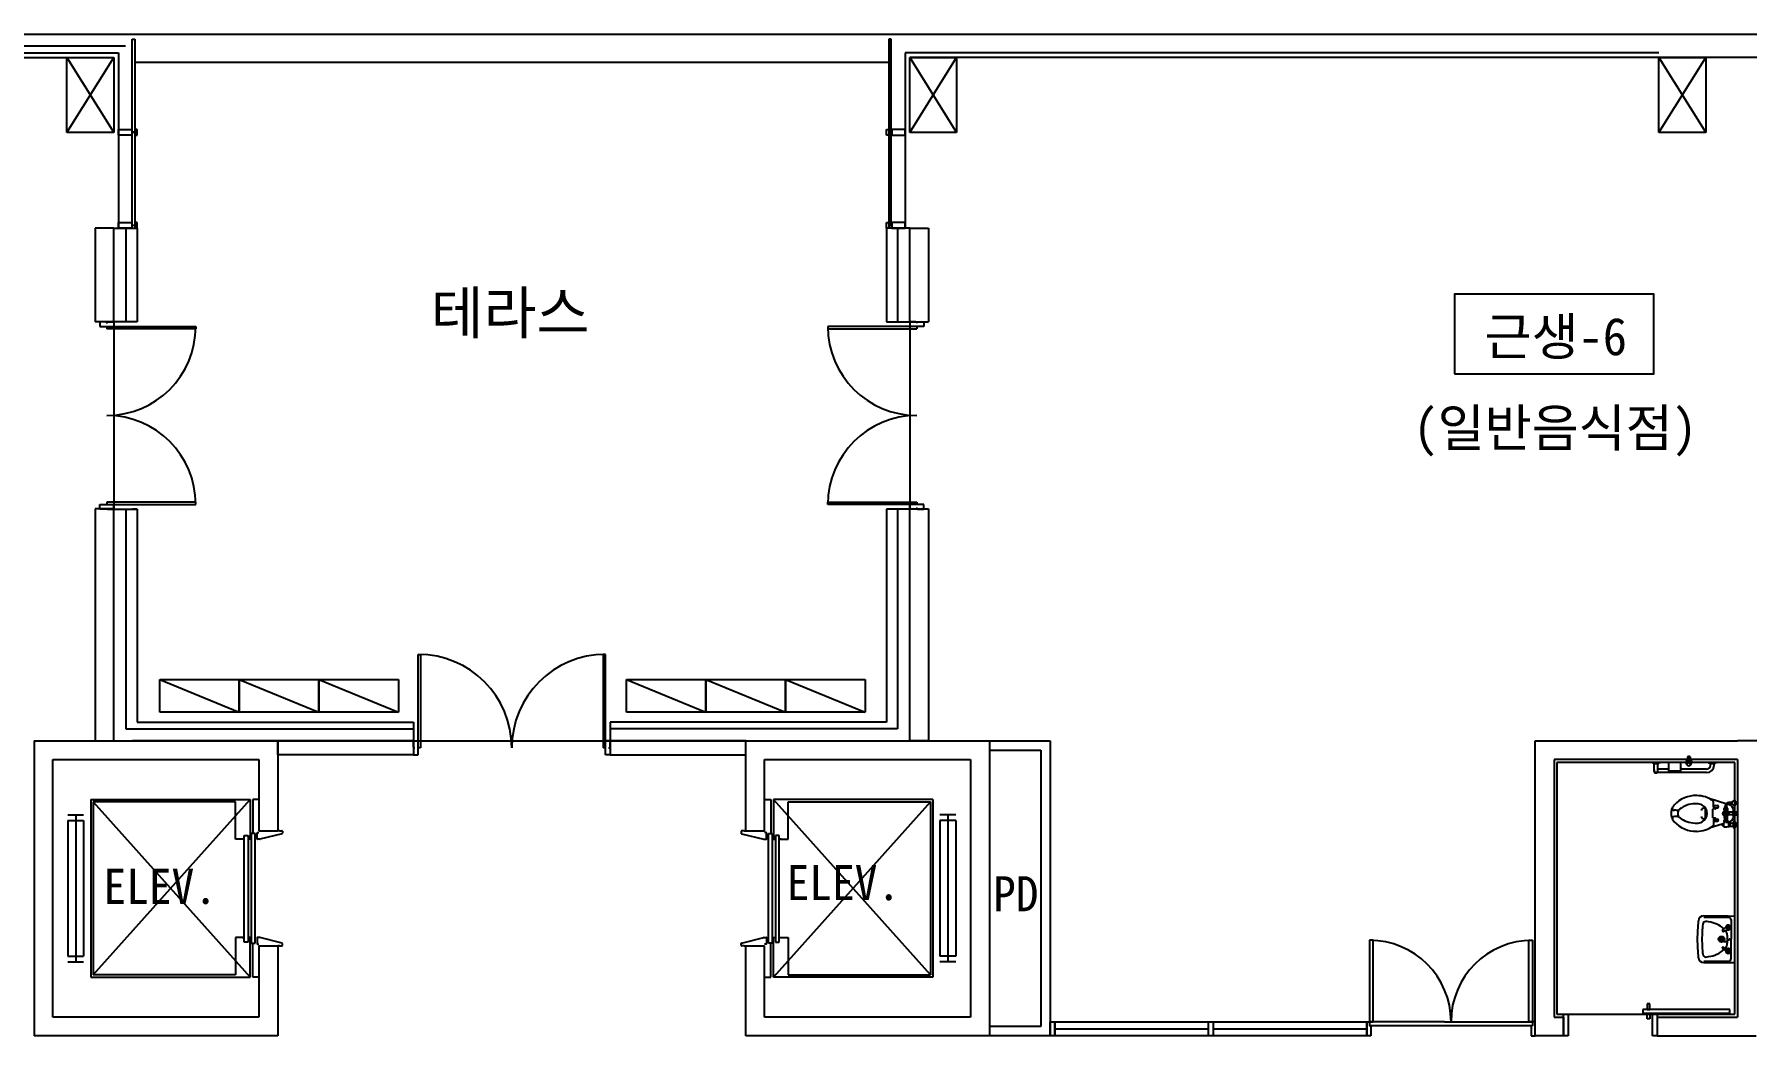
# Model space of a CAD drawing. Header units: millimetres. Extents: x 16332047 to 33387680, y -14835522 to -7015081.
# Drawn here: x 16645409 to 16663697, y -7481621 to -7470921 of the extents above; entities that cross this region are included whole.
import ezdxf
from ezdxf.enums import TextEntityAlignment as Align

# ---------------------------------------------------------------- set-up
doc = ezdxf.new("R2010")
doc.units = ezdxf.units.MM
doc.header["$LTSCALE"] = 300
doc.header["$MEASUREMENT"] = 0
doc.layers.add('arch', color=255, linetype='CONTINUOUS', lineweight=25)
doc.styles.add('돋움체', font='')
doc.styles.get('돋움체').set_extended_font_data('DotumChe')

msp = doc.modelspace()

# ---------------------------------------------------------------- linework, layer by layer
at = {"layer": 'arch'}
for p, q in [((16616459, -7470921), (16683759, -7470921)), ((16646456, -7471969), (16646456, -7470974)), ((16646456, -7470974), (16646484, -7470974)), ((16646484, -7470974), (16646484, -7471969)), ((16654562, -7470974), (16654534, -7470974)), ((16654534, -7470974), (16654534, -7471969)), ((16654562, -7471969), (16654562, -7470974)), ((16622034, -7471046), (16646384, -7471046)), ((16622159, -7471171), (16646259, -7471171)), ((16638259, -7471121), (16646309, -7471121)), ((16645759, -7471171), (16646259, -7471971)), ((16645759, -7471971), (16646259, -7471171)), ((16645759, -7471971), (16645759, -7471171)), ((16645759, -7471171), (16646259, -7471171)), ((16646259, -7471171), (16646259, -7471971)), ((16646309, -7471121), (16646309, -7472994)), ((16662759, -7471121), (16654709, -7471121)), ((16654709, -7471121), (16654709, -7472994)), ((16678059, -7471171), (16654759, -7471171)), ((16678059, -7471171), (16654759, -7471171)), ((16654759, -7471171), (16655259, -7471971)), ((16654759, -7471971), (16655259, -7471171)), ((16654759, -7471971), (16654759, -7471171)), ((16654759, -7471171), (16655259, -7471171)), ((16655259, -7471171), (16655259, -7471971)), ((16662759, -7471171), (16663259, -7471971)), ((16662759, -7471971), (16663259, -7471171)), ((16662759, -7471971), (16662759, -7471171)), ((16662759, -7471171), (16663259, -7471171)), ((16663259, -7471171), (16663259, -7471971)), ((16646484, -7471221), (16654534, -7471221)), ((16646259, -7471971), (16645759, -7471971)), ((16646309, -7471999), (16646309, -7471939)), ((16646309, -7471939), (16646450, -7471939)), ((16646450, -7471999), (16646309, -7471999)), ((16646450, -7471939), (16646450, -7471999)), ((16646484, -7471969), (16646456, -7471969)), ((16646456, -7472964), (16646456, -7471969)), ((16646456, -7471969), (16646484, -7471969)), ((16646484, -7471939), (16646484, -7471999)), ((16646509, -7471939), (16646484, -7471939)), ((16646484, -7471969), (16646484, -7472964)), ((16646484, -7471999), (16646509, -7471999)), ((16646509, -7471999), (16646509, -7471939)), ((16654509, -7471999), (16654509, -7471939)), ((16654509, -7471939), (16654534, -7471939)), ((16654534, -7471999), (16654509, -7471999)), ((16654534, -7471939), (16654534, -7471999)), ((16654534, -7471969), (16654562, -7471969)), ((16654562, -7471969), (16654534, -7471969)), ((16654534, -7471969), (16654534, -7472964)), ((16654562, -7472964), (16654562, -7471969)), ((16654709, -7471939), (16654568, -7471939)), ((16654568, -7471939), (16654568, -7471999)), ((16654568, -7471999), (16654709, -7471999)), ((16654709, -7471999), (16654709, -7471939)), ((16655259, -7471971), (16654759, -7471971)), ((16663259, -7471971), (16662759, -7471971)), ((16646259, -7472994), (16646059, -7472994)), ((16646059, -7472994), (16646059, -7473994)), ((16646259, -7472994), (16646509, -7472994)), ((16646259, -7473994), (16646259, -7472994)), ((16646309, -7472994), (16646309, -7472934)), ((16646309, -7472934), (16646450, -7472934)), ((16646450, -7472994), (16646309, -7472994)), ((16646389, -7472994), (16646389, -7473994)), ((16646450, -7472934), (16646450, -7472994)), ((16646484, -7472964), (16646456, -7472964)), ((16646484, -7472934), (16646484, -7472994)), ((16646509, -7472934), (16646484, -7472934)), ((16646484, -7472994), (16646509, -7472994)), ((16646509, -7472994), (16646509, -7472934)), ((16646509, -7472994), (16646509, -7473994)), ((16654509, -7472994), (16654509, -7472934)), ((16654509, -7472934), (16654534, -7472934)), ((16654759, -7472994), (16654509, -7472994)), ((16654509, -7472994), (16654509, -7473994)), ((16654534, -7472994), (16654509, -7472994)), ((16654534, -7472934), (16654534, -7472994)), ((16654534, -7472964), (16654562, -7472964)), ((16654709, -7472934), (16654568, -7472934)), ((16654568, -7472934), (16654568, -7472994)), ((16654568, -7472994), (16654709, -7472994)), ((16654629, -7472994), (16654629, -7473994)), ((16654709, -7472994), (16654709, -7472934)), ((16654759, -7473994), (16654759, -7472994)), ((16654759, -7472994), (16654959, -7472994)), ((16654959, -7472994), (16654959, -7473994)), ((16646259, -7473994), (16646059, -7473994)), ((16646175, -7473994), (16646109, -7473994)), ((16646109, -7473994), (16646109, -7474044)), ((16646109, -7474044), (16646259, -7474044)), ((16646175, -7473994), (16646177, -7474000)), ((16646177, -7474000), (16646192, -7474000)), ((16646184, -7474044), (16646184, -7474069)), ((16646184, -7474044), (16647134, -7474044)), ((16647134, -7474069), (16646184, -7474069)), ((16646193, -7473994), (16646192, -7474000)), ((16646193, -7473994), (16646259, -7473994)), ((16646259, -7473994), (16646259, -7474044)), ((16646259, -7473994), (16646259, -7475994)), ((16646509, -7473994), (16646259, -7473994)), ((16647134, -7474044), (16647134, -7474069)), ((16654834, -7474044), (16653884, -7474044)), ((16653884, -7474044), (16653884, -7474069)), ((16653884, -7474069), (16654834, -7474069)), ((16654509, -7473994), (16654759, -7473994)), ((16654759, -7473994), (16654959, -7473994)), ((16654759, -7473994), (16654759, -7474044)), ((16654825, -7473994), (16654759, -7473994)), ((16654759, -7473994), (16654759, -7475994)), ((16654909, -7474044), (16654759, -7474044)), ((16654825, -7473994), (16654827, -7474000)), ((16654842, -7474000), (16654827, -7474000)), ((16654834, -7474044), (16654834, -7474069)), ((16654843, -7473994), (16654842, -7474000)), ((16654843, -7473994), (16654909, -7473994)), ((16654909, -7473994), (16654909, -7474044)), ((16646184, -7475919), (16646184, -7475944)), ((16647134, -7475919), (16646184, -7475919)), ((16647134, -7475944), (16647134, -7475919)), ((16653884, -7475944), (16653884, -7475919)), ((16653884, -7475919), (16654834, -7475919)), ((16654834, -7475919), (16654834, -7475944)), ((16646259, -7475992), (16646059, -7475992)), ((16646059, -7475992), (16646059, -7478471)), ((16646109, -7475994), (16646109, -7475944)), ((16646109, -7475944), (16646259, -7475944)), ((16646175, -7475994), (16646109, -7475994)), ((16646175, -7475994), (16646177, -7475989)), ((16646177, -7475989), (16646192, -7475989)), ((16646178, -7475991), (16646190, -7475991)), ((16646178, -7475991), (16646190, -7475991)), ((16646184, -7475944), (16647134, -7475944)), ((16646193, -7475994), (16646192, -7475989)), ((16646193, -7475994), (16646259, -7475994)), ((16646259, -7475994), (16646259, -7475944)), ((16646259, -7478471), (16646259, -7475992)), ((16646259, -7475994), (16646509, -7475994)), ((16646389, -7475994), (16646389, -7478341)), ((16646509, -7475994), (16646459, -7475994)), ((16646509, -7475994), (16646509, -7478271)), ((16654834, -7475944), (16653884, -7475944)), ((16654759, -7475994), (16654509, -7475994)), ((16654509, -7475994), (16654509, -7478271)), ((16654629, -7475994), (16654629, -7478341)), ((16654759, -7475994), (16654759, -7475944)), ((16654909, -7475944), (16654759, -7475944)), ((16654759, -7475992), (16654959, -7475992)), ((16654759, -7478471), (16654759, -7475992)), ((16654825, -7475994), (16654759, -7475994)), ((16654825, -7475994), (16654827, -7475989)), ((16654842, -7475989), (16654827, -7475989)), ((16654840, -7475991), (16654828, -7475991)), ((16654840, -7475991), (16654828, -7475991)), ((16654843, -7475994), (16654842, -7475989)), ((16654843, -7475994), (16654909, -7475994)), ((16654909, -7475994), (16654909, -7475944)), ((16654959, -7475992), (16654959, -7478471)), ((16649509, -7478546), (16649509, -7477546)), ((16649509, -7477546), (16649534, -7477546)), ((16649534, -7477546), (16649534, -7478546)), ((16651509, -7477546), (16651484, -7477546)), ((16651484, -7477546), (16651484, -7478546)), ((16651509, -7478546), (16651509, -7477546)), ((16646749, -7477814), (16647599, -7478164)), ((16646749, -7477814), (16647599, -7477814)), ((16646749, -7478164), (16646749, -7477814)), ((16647599, -7477814), (16647599, -7478164)), ((16647599, -7477814), (16648449, -7478164)), ((16647599, -7477814), (16648449, -7477814)), ((16647599, -7478164), (16647599, -7477814)), ((16648449, -7477814), (16649299, -7478164)), ((16648449, -7477814), (16649299, -7477814)), ((16648449, -7478164), (16648449, -7477814)), ((16648449, -7477814), (16648449, -7478164)), ((16649299, -7477814), (16649299, -7478164)), ((16651733, -7477814), (16652583, -7478164)), ((16651733, -7477814), (16652583, -7477814)), ((16651733, -7478164), (16651733, -7477814)), ((16652583, -7477814), (16653433, -7478164)), ((16652583, -7477814), (16653433, -7477814)), ((16652583, -7478164), (16652583, -7477814)), ((16652583, -7477814), (16652583, -7478164)), ((16653433, -7477814), (16654283, -7478164)), ((16653433, -7477814), (16654283, -7477814)), ((16653433, -7478164), (16653433, -7477814)), ((16653433, -7477814), (16653433, -7478164)), ((16654283, -7477814), (16654283, -7478164)), ((16646509, -7478271), (16649459, -7478271)), ((16647599, -7478164), (16646749, -7478164)), ((16648449, -7478164), (16647599, -7478164)), ((16649299, -7478164), (16648449, -7478164)), ((16649459, -7478271), (16649459, -7478471)), ((16654509, -7478271), (16651559, -7478271)), ((16651559, -7478271), (16651559, -7478471)), ((16652583, -7478164), (16651733, -7478164)), ((16653433, -7478164), (16652583, -7478164)), ((16654283, -7478164), (16653433, -7478164)), ((16645409, -7478471), (16645409, -7481621)), ((16645409, -7478471), (16648009, -7478471)), ((16646059, -7478471), (16646259, -7478471)), ((16646389, -7478341), (16649459, -7478341)), ((16649459, -7478471), (16646459, -7478471)), ((16648009, -7478471), (16648009, -7479431)), ((16648009, -7478471), (16649459, -7478471)), ((16648009, -7478621), (16648009, -7478471)), ((16649459, -7478471), (16649459, -7478621)), ((16649459, -7478471), (16649509, -7478471)), ((16649459, -7478537), (16649459, -7478471)), ((16649459, -7478471), (16651559, -7478471)), ((16649459, -7478471), (16651559, -7478471)), ((16649509, -7478621), (16649509, -7478471)), ((16651559, -7478471), (16651509, -7478471)), ((16651509, -7478621), (16651509, -7478471)), ((16654629, -7478341), (16651559, -7478341)), ((16653009, -7478471), (16651559, -7478471)), ((16651559, -7478471), (16651559, -7478621)), ((16651559, -7478537), (16651559, -7478471)), ((16651559, -7478471), (16654759, -7478471)), ((16653009, -7479431), (16653009, -7478471)), ((16653009, -7478471), (16655609, -7478471)), ((16653009, -7478621), (16653009, -7478471)), ((16654959, -7478471), (16654759, -7478471)), ((16655609, -7478471), (16656259, -7478471)), ((16655609, -7478471), (16655609, -7481621)), ((16656259, -7478471), (16656259, -7481621)), ((16661439, -7478671), (16661439, -7478471)), ((16661439, -7478471), (16663599, -7478471)), ((16670959, -7478471), (16663599, -7478471)), ((16645609, -7481421), (16645609, -7478671)), ((16645609, -7478671), (16647809, -7478671)), ((16647809, -7478671), (16647809, -7479431)), ((16649459, -7478621), (16648009, -7478621)), ((16649459, -7478537), (16649465, -7478539)), ((16649459, -7478555), (16649465, -7478553)), ((16649459, -7478555), (16649459, -7478621)), ((16649459, -7478621), (16649509, -7478621)), ((16649463, -7478552), (16649463, -7478540)), ((16649463, -7478552), (16649463, -7478540)), ((16649465, -7478553), (16649465, -7478539)), ((16649534, -7478546), (16649509, -7478546)), ((16651509, -7478546), (16651484, -7478546)), ((16651559, -7478621), (16651509, -7478621)), ((16651559, -7478537), (16651554, -7478539)), ((16651554, -7478553), (16651554, -7478539)), ((16651559, -7478555), (16651554, -7478553)), ((16651559, -7478555), (16651559, -7478621)), ((16651559, -7478621), (16653009, -7478621)), ((16653209, -7479431), (16653209, -7478671)), ((16653209, -7478671), (16655409, -7478671)), ((16655409, -7478671), (16655409, -7481421)), ((16655609, -7478571), (16656159, -7478571)), ((16656159, -7478571), (16656159, -7481521)), ((16661439, -7481621), (16661439, -7478671)), ((16661639, -7478671), (16661639, -7481421)), ((16663599, -7478671), (16661639, -7478671)), ((16663054, -7478677), (16663104, -7478677)), ((16663054, -7478678), (16663054, -7478677)), ((16663103, -7478676), (16663055, -7478676)), ((16663066, -7478641), (16663066, -7478674)), ((16663067, -7478667), (16663067, -7478655)), ((16663068, -7478653), (16663078, -7478647)), ((16663078, -7478675), (16663068, -7478669)), ((16663071, -7478636), (16663079, -7478636)), ((16663087, -7478636), (16663079, -7478636)), ((16663081, -7478647), (16663091, -7478653)), ((16663091, -7478669), (16663081, -7478675)), ((16663092, -7478641), (16663092, -7478674)), ((16663092, -7478655), (16663092, -7478667)), ((16663104, -7478678), (16663104, -7478677)), ((16663599, -7478671), (16663599, -7481421)), ((16663569, -7478701), (16661669, -7478701)), ((16661669, -7478701), (16661669, -7481391)), ((16662689, -7478705), (16662729, -7478705)), ((16662699, -7478707), (16662699, -7478705)), ((16662699, -7478707), (16662713, -7478707)), ((16662699, -7478710), (16662699, -7478707)), ((16662700, -7478711), (16662699, -7478710)), ((16662712, -7478711), (16662700, -7478711)), ((16662706, -7478710), (16662706, -7478707)), ((16662707, -7478714), (16662707, -7478711)), ((16662750, -7478716), (16662709, -7478716)), ((16662710, -7478791), (16662710, -7478716)), ((16662712, -7478711), (16662713, -7478710)), ((16662713, -7478707), (16662713, -7478705)), ((16662713, -7478710), (16662713, -7478707)), ((16662769, -7478705), (16662729, -7478705)), ((16663269, -7478810), (16662729, -7478810)), ((16662745, -7478707), (16662745, -7478705)), ((16662760, -7478707), (16662745, -7478707)), ((16662745, -7478710), (16662745, -7478707)), ((16662746, -7478711), (16662745, -7478710)), ((16662746, -7478711), (16662759, -7478711)), ((16662748, -7478791), (16662748, -7478716)), ((16662866, -7478772), (16662748, -7478772)), ((16662752, -7478714), (16662752, -7478711)), ((16662753, -7478710), (16662753, -7478707)), ((16662759, -7478711), (16662760, -7478710)), ((16662760, -7478707), (16662760, -7478705)), ((16662760, -7478710), (16662760, -7478707)), ((16662771, -7478703), (16662771, -7478701)), ((16662862, -7478766), (16662862, -7478762)), ((16662866, -7478758), (16662863, -7478760)), ((16662866, -7478770), (16662863, -7478768)), ((16662866, -7478804), (16662866, -7478708)), ((16662992, -7478795), (16662866, -7478795)), ((16662992, -7478804), (16662866, -7478804)), ((16662868, -7478804), (16662868, -7478795)), ((16662986, -7478701), (16662873, -7478701)), ((16662991, -7478804), (16662991, -7478795)), ((16662992, -7478804), (16662992, -7478708)), ((16662992, -7478758), (16662996, -7478760)), ((16662992, -7478770), (16662996, -7478768)), ((16663269, -7478772), (16662992, -7478772)), ((16662997, -7478766), (16662997, -7478762)), ((16663114, -7478701), (16663044, -7478701)), ((16663044, -7478704), (16663044, -7478701)), ((16663113, -7478705), (16663045, -7478705)), ((16663052, -7478682), (16663052, -7478691)), ((16663052, -7478691), (16663107, -7478691)), ((16663069, -7478701), (16663069, -7478691)), ((16663070, -7478701), (16663070, -7478705)), ((16663076, -7478707), (16663071, -7478707)), ((16663083, -7478705), (16663076, -7478705)), ((16663076, -7478705), (16663076, -7478707)), ((16663083, -7478705), (16663083, -7478707)), ((16663083, -7478707), (16663088, -7478707)), ((16663090, -7478701), (16663090, -7478691)), ((16663094, -7478705), (16663094, -7478701)), ((16663107, -7478682), (16663107, -7478691)), ((16663114, -7478704), (16663114, -7478701)), ((16663371, -7478701), (16663287, -7478701)), ((16663287, -7478703), (16663287, -7478701)), ((16663289, -7478705), (16663329, -7478705)), ((16663299, -7478707), (16663299, -7478705)), ((16663299, -7478710), (16663299, -7478707)), ((16663299, -7478707), (16663313, -7478707)), ((16663300, -7478711), (16663299, -7478710)), ((16663312, -7478711), (16663300, -7478711)), ((16663306, -7478710), (16663306, -7478707)), ((16663307, -7478714), (16663307, -7478711)), ((16663350, -7478716), (16663309, -7478716)), ((16663310, -7478731), (16663310, -7478716)), ((16663312, -7478711), (16663313, -7478710)), ((16663313, -7478707), (16663313, -7478705)), ((16663313, -7478710), (16663313, -7478707)), ((16663369, -7478705), (16663329, -7478705)), ((16663345, -7478707), (16663345, -7478705)), ((16663345, -7478710), (16663345, -7478707)), ((16663360, -7478707), (16663345, -7478707)), ((16663346, -7478711), (16663345, -7478710)), ((16663346, -7478711), (16663359, -7478711)), ((16663348, -7478731), (16663348, -7478716)), ((16663352, -7478714), (16663352, -7478711)), ((16663353, -7478710), (16663353, -7478707)), ((16663359, -7478711), (16663360, -7478710)), ((16663360, -7478707), (16663360, -7478705)), ((16663360, -7478710), (16663360, -7478707)), ((16663371, -7478703), (16663371, -7478701)), ((16663569, -7481391), (16663569, -7478701)), ((16646012, -7479096), (16646012, -7480996)), ((16646012, -7479096), (16647714, -7479096)), ((16646037, -7480971), (16647714, -7479096)), ((16646037, -7479121), (16647714, -7480996)), ((16646037, -7479121), (16646037, -7480971)), ((16647557, -7479121), (16646037, -7479121)), ((16647557, -7479521), (16647557, -7479121)), ((16647714, -7479096), (16647714, -7479521)), ((16647809, -7479096), (16647744, -7479096)), ((16647744, -7479096), (16647744, -7479461)), ((16653209, -7479096), (16653274, -7479096)), ((16653274, -7479096), (16653274, -7479461)), ((16654981, -7480971), (16653304, -7479096)), ((16655006, -7479096), (16653304, -7479096)), ((16653304, -7479096), (16653304, -7479521)), ((16654981, -7479121), (16653304, -7480996)), ((16653461, -7479521), (16653461, -7479121)), ((16653461, -7479121), (16654981, -7479121)), ((16654981, -7479121), (16654981, -7480971)), ((16655006, -7479096), (16655006, -7480996)), ((16662948, -7479212), (16662924, -7479212)), ((16663258, -7479190), (16663240, -7479190)), ((16663258, -7479302), (16663258, -7479190)), ((16663475, -7479143), (16663305, -7479091)), ((16663336, -7479292), (16663336, -7479199)), ((16663361, -7479196), (16663340, -7479196)), ((16663342, -7479178), (16663342, -7479121)), ((16663344, -7479184), (16663344, -7479163)), ((16663345, -7479162), (16663384, -7479162)), ((16663345, -7479185), (16663384, -7479185)), ((16663363, -7479185), (16663363, -7479194)), ((16663493, -7479192), (16663456, -7479192)), ((16663493, -7479206), (16663456, -7479206)), ((16663458, -7479207), (16663457, -7479206)), ((16663458, -7479207), (16663457, -7479206)), ((16663458, -7479206), (16663458, -7479207)), ((16663458, -7479207), (16663458, -7479207)), ((16663458, -7479207), (16663458, -7479207)), ((16663458, -7479217), (16663458, -7479209)), ((16663486, -7479175), (16663463, -7479175)), ((16663486, -7479186), (16663463, -7479186)), ((16663464, -7479186), (16663464, -7479190)), ((16663465, -7479189), (16663464, -7479191)), ((16663464, -7479189), (16663485, -7479189)), ((16663465, -7479186), (16663465, -7479189)), ((16663468, -7479163), (16663468, -7479175)), ((16663481, -7479175), (16663481, -7479163)), ((16663484, -7479186), (16663484, -7479189)), ((16663484, -7479189), (16663485, -7479191)), ((16663485, -7479186), (16663485, -7479190)), ((16663510, -7479153), (16663488, -7479147)), ((16663490, -7479209), (16663490, -7479217)), ((16663491, -7479207), (16663491, -7479206)), ((16663492, -7479206), (16663491, -7479207)), ((16663491, -7479207), (16663491, -7479207)), ((16663541, -7479128), (16663503, -7479128)), ((16663503, -7479141), (16663541, -7479141)), ((16663541, -7479145), (16663541, -7479125)), ((16663543, -7479122), (16663564, -7479106)), ((16663552, -7479154), (16663543, -7479147)), ((16663564, -7479164), (16663552, -7479154)), ((16663553, -7479265), (16663553, -7479226)), ((16663554, -7479246), (16663554, -7479213)), ((16663554, -7479279), (16663554, -7479213)), ((16663565, -7479108), (16663565, -7479162)), ((16663566, -7479213), (16663569, -7479213)), ((16663567, -7479105), (16663569, -7479105)), ((16663569, -7479165), (16663567, -7479165)), ((16663569, -7479105), (16663569, -7479165)), ((16663569, -7479214), (16663569, -7479213)), ((16663569, -7479278), (16663569, -7479214)), ((16663572, -7479125), (16663571, -7479125)), ((16663572, -7479144), (16663571, -7479144)), ((16663572, -7479144), (16663572, -7479125)), ((16663586, -7479127), (16663574, -7479127)), ((16663586, -7479142), (16663574, -7479142)), ((16663587, -7479141), (16663587, -7479128)), ((16645767, -7479261), (16645937, -7479261)), ((16645767, -7479321), (16645767, -7480771)), ((16645767, -7479321), (16645937, -7479321)), ((16645852, -7479261), (16645852, -7480831)), ((16645937, -7479321), (16645937, -7480771)), ((16655251, -7479261), (16655081, -7479261)), ((16655081, -7479321), (16655081, -7480771)), ((16655251, -7479321), (16655081, -7479321)), ((16655166, -7479261), (16655166, -7480831)), ((16655251, -7479321), (16655251, -7480771)), ((16662948, -7479279), (16662924, -7479279)), ((16663258, -7479302), (16663240, -7479302)), ((16663434, -7479361), (16663305, -7479400)), ((16663361, -7479295), (16663340, -7479295)), ((16663342, -7479314), (16663342, -7479371)), ((16663344, -7479308), (16663344, -7479328)), ((16663345, -7479307), (16663384, -7479307)), ((16663345, -7479329), (16663384, -7479329)), ((16663363, -7479307), (16663363, -7479297)), ((16663434, -7479361), (16663434, -7479365)), ((16663437, -7479361), (16663434, -7479361)), ((16663434, -7479365), (16663436, -7479365)), ((16663434, -7479367), (16663434, -7479371)), ((16663436, -7479367), (16663434, -7479367)), ((16663434, -7479371), (16663437, -7479371)), ((16663436, -7479365), (16663436, -7479366)), ((16663436, -7479366), (16663436, -7479367)), ((16663437, -7479357), (16663439, -7479356)), ((16663437, -7479374), (16663437, -7479357)), ((16663437, -7479361), (16663437, -7479360)), ((16663437, -7479371), (16663437, -7479371)), ((16663439, -7479376), (16663437, -7479374)), ((16663439, -7479356), (16663444, -7479356)), ((16663444, -7479361), (16663439, -7479361)), ((16663444, -7479371), (16663439, -7479371)), ((16663444, -7479376), (16663439, -7479376)), ((16663444, -7479356), (16663445, -7479358)), ((16663445, -7479374), (16663444, -7479376)), ((16663445, -7479374), (16663445, -7479358)), ((16663445, -7479358), (16663447, -7479358)), ((16663447, -7479374), (16663445, -7479374)), ((16663450, -7479346), (16663449, -7479355)), ((16663449, -7479374), (16663449, -7479357)), ((16663449, -7479376), (16663450, -7479386)), ((16663454, -7479344), (16663452, -7479344)), ((16663452, -7479387), (16663454, -7479387)), ((16663494, -7479318), (16663454, -7479318)), ((16663454, -7479329), (16663454, -7479329)), ((16663454, -7479329), (16663494, -7479329)), ((16663454, -7479345), (16663455, -7479344)), ((16663454, -7479387), (16663454, -7479345)), ((16663454, -7479346), (16663454, -7479345)), ((16663455, -7479387), (16663454, -7479387)), ((16663455, -7479329), (16663455, -7479330)), ((16663455, -7479330), (16663457, -7479332)), ((16663493, -7479330), (16663455, -7479330)), ((16663456, -7479273), (16663456, -7479294)), ((16663456, -7479295), (16663492, -7479295)), ((16663456, -7479329), (16663456, -7479331)), ((16663458, -7479295), (16663458, -7479318)), ((16663458, -7479295), (16663458, -7479295)), ((16663458, -7479295), (16663458, -7479295)), ((16663458, -7479342), (16663458, -7479335)), ((16663465, -7479250), (16663465, -7479242)), ((16663466, -7479240), (16663473, -7479235)), ((16663473, -7479256), (16663466, -7479252)), ((16663475, -7479235), (16663483, -7479240)), ((16663483, -7479252), (16663475, -7479256)), ((16663484, -7479242), (16663484, -7479250)), ((16663490, -7479318), (16663490, -7479295)), ((16663490, -7479295), (16663490, -7479295)), ((16663490, -7479295), (16663490, -7479295)), ((16663490, -7479341), (16663490, -7479335)), ((16663510, -7479338), (16663491, -7479344)), ((16663492, -7479329), (16663492, -7479331)), ((16663492, -7479332), (16663493, -7479330)), ((16663493, -7479294), (16663493, -7479273)), ((16663493, -7479330), (16663493, -7479329)), ((16663494, -7479329), (16663494, -7479329)), ((16663510, -7479338), (16663502, -7479341)), ((16663503, -7479230), (16663553, -7479230)), ((16663553, -7479262), (16663503, -7479262)), ((16663512, -7479385), (16663512, -7479347)), ((16663515, -7479349), (16663512, -7479349)), ((16663515, -7479383), (16663512, -7479383)), ((16663515, -7479349), (16663553, -7479349)), ((16663515, -7479349), (16663515, -7479383)), ((16663515, -7479383), (16663553, -7479383)), ((16663553, -7479346), (16663553, -7479385)), ((16663554, -7479246), (16663554, -7479279)), ((16663566, -7479278), (16663569, -7479278)), ((16663566, -7479333), (16663569, -7479333)), ((16663566, -7479398), (16663569, -7479398)), ((16663569, -7479229), (16663570, -7479229)), ((16663569, -7479263), (16663570, -7479263)), ((16663569, -7479278), (16663569, -7479278)), ((16663569, -7479333), (16663569, -7479398)), ((16663569, -7479349), (16663570, -7479349)), ((16663570, -7479351), (16663569, -7479350)), ((16663570, -7479381), (16663569, -7479382)), ((16663569, -7479383), (16663570, -7479383)), ((16663570, -7479229), (16663589, -7479230)), ((16663570, -7479263), (16663589, -7479262)), ((16663570, -7479349), (16663589, -7479350)), ((16663570, -7479383), (16663570, -7479349)), ((16663570, -7479383), (16663589, -7479382)), ((16663590, -7479231), (16663589, -7479230)), ((16663590, -7479260), (16663589, -7479262)), ((16663590, -7479351), (16663589, -7479350)), ((16663590, -7479380), (16663589, -7479382)), ((16663590, -7479260), (16663590, -7479231)), ((16663590, -7479380), (16663590, -7479351)), ((16647642, -7479521), (16647557, -7479521)), ((16647642, -7479511), (16647642, -7479521)), ((16647652, -7480621), (16647652, -7479481)), ((16647652, -7479481), (16647692, -7479481)), ((16647692, -7479481), (16647692, -7480621)), ((16647702, -7479521), (16647702, -7479511)), ((16647714, -7479521), (16647702, -7479521)), ((16647727, -7479461), (16647727, -7480631)), ((16647767, -7479461), (16647727, -7479461)), ((16647767, -7480631), (16647767, -7479461)), ((16647789, -7479516), (16647789, -7479456)), ((16647794, -7479451), (16647809, -7479451)), ((16647819, -7479521), (16647794, -7479521)), ((16647809, -7479431), (16648009, -7479431)), ((16648056, -7479462), (16647820, -7479521)), ((16648029, -7479431), (16648009, -7479431)), ((16648029, -7479431), (16648054, -7479431)), ((16648059, -7479436), (16648059, -7479457)), ((16652959, -7479436), (16652959, -7479457)), ((16652963, -7479462), (16653199, -7479521)), ((16652989, -7479431), (16652964, -7479431)), ((16652989, -7479431), (16653009, -7479431)), ((16653009, -7479431), (16653209, -7479431)), ((16653200, -7479521), (16653224, -7479521)), ((16653224, -7479451), (16653209, -7479451)), ((16653229, -7479516), (16653229, -7479456)), ((16653251, -7480631), (16653251, -7479461)), ((16653251, -7479461), (16653291, -7479461)), ((16653291, -7479461), (16653291, -7480631)), ((16653304, -7479521), (16653316, -7479521)), ((16653316, -7479521), (16653316, -7479511)), ((16653366, -7479481), (16653326, -7479481)), ((16653326, -7479481), (16653326, -7480621)), ((16653366, -7480621), (16653366, -7479481)), ((16653376, -7479511), (16653376, -7479521)), ((16653376, -7479521), (16653461, -7479521)), ((16663240, -7480340), (16663499, -7480340)), ((16663240, -7480355), (16663503, -7480355)), ((16663437, -7480501), (16663439, -7480504)), ((16663439, -7480493), (16663478, -7480462)), ((16663447, -7480507), (16663492, -7480485)), ((16663499, -7480340), (16663569, -7480342)), ((16663531, -7480383), (16663531, -7480590)), ((16647642, -7480571), (16647557, -7480571)), ((16647557, -7480571), (16647557, -7480971)), ((16647642, -7480581), (16647642, -7480571)), ((16647692, -7480621), (16647652, -7480621)), ((16647714, -7480571), (16647702, -7480571)), ((16647702, -7480571), (16647702, -7480581)), ((16647714, -7480996), (16647714, -7480571)), ((16647727, -7480631), (16647767, -7480631)), ((16647744, -7480996), (16647744, -7480631)), ((16647789, -7480576), (16647789, -7480636)), ((16647819, -7480571), (16647794, -7480571)), ((16647794, -7480641), (16647809, -7480641)), ((16647809, -7480661), (16648009, -7480661)), ((16647809, -7480661), (16647809, -7481421)), ((16648056, -7480630), (16647820, -7480571)), ((16648029, -7480661), (16648009, -7480661)), ((16648009, -7480661), (16648009, -7481621)), ((16648029, -7480661), (16648054, -7480661)), ((16648059, -7480656), (16648059, -7480635)), ((16652959, -7480656), (16652959, -7480635)), ((16652963, -7480630), (16653199, -7480571)), ((16652989, -7480661), (16652964, -7480661)), ((16652989, -7480661), (16653009, -7480661)), ((16653009, -7481621), (16653009, -7480661)), ((16653009, -7480661), (16653209, -7480661)), ((16653200, -7480571), (16653224, -7480571)), ((16653224, -7480641), (16653209, -7480641)), ((16653209, -7481421), (16653209, -7480661)), ((16653229, -7480576), (16653229, -7480636)), ((16653291, -7480631), (16653251, -7480631)), ((16653274, -7480996), (16653274, -7480631)), ((16653304, -7480996), (16653304, -7480571)), ((16653304, -7480571), (16653316, -7480571)), ((16653316, -7480571), (16653316, -7480581)), ((16653326, -7480621), (16653366, -7480621)), ((16653376, -7480581), (16653376, -7480571)), ((16653376, -7480571), (16653461, -7480571)), ((16653461, -7480571), (16653461, -7480971)), ((16659707, -7480601), (16659669, -7480601)), ((16659669, -7480601), (16659669, -7481471)), ((16659707, -7481471), (16659707, -7480601)), ((16661371, -7481471), (16661371, -7480601)), ((16661371, -7480601), (16661409, -7480601)), ((16661409, -7480601), (16661409, -7481471)), ((16663437, -7480679), (16663439, -7480676)), ((16663439, -7480687), (16663478, -7480718)), ((16663447, -7480673), (16663492, -7480695)), ((16663489, -7480548), (16663489, -7480632)), ((16663531, -7480797), (16663531, -7480590)), ((16645767, -7480771), (16645937, -7480771)), ((16645767, -7480831), (16645937, -7480831)), ((16655251, -7480771), (16655081, -7480771)), ((16655251, -7480831), (16655081, -7480831)), ((16663240, -7480825), (16663503, -7480825)), ((16663240, -7480840), (16663499, -7480840)), ((16663499, -7480840), (16663569, -7480838)), ((16646012, -7480996), (16647714, -7480996)), ((16647557, -7480971), (16646037, -7480971)), ((16647809, -7480996), (16647744, -7480996)), ((16653209, -7480996), (16653274, -7480996)), ((16655006, -7480996), (16653304, -7480996)), ((16653461, -7480971), (16654981, -7480971)), ((16647809, -7481421), (16645609, -7481421)), ((16655409, -7481421), (16653209, -7481421)), ((16661639, -7481421), (16661739, -7481421)), ((16661669, -7481391), (16663569, -7481391)), ((16661689, -7481391), (16662689, -7481391)), ((16661739, -7481391), (16661789, -7481391)), ((16661739, -7481621), (16661739, -7481391)), ((16661739, -7481421), (16661739, -7481621)), ((16661789, -7481391), (16661789, -7481621)), ((16662589, -7481339), (16662589, -7481381)), ((16663518, -7481339), (16662589, -7481339)), ((16662589, -7481381), (16663518, -7481381)), ((16662664, -7481279), (16662634, -7481279)), ((16662634, -7481279), (16662634, -7481339)), ((16662634, -7481339), (16662664, -7481339)), ((16662634, -7481441), (16662634, -7481381)), ((16662634, -7481381), (16662664, -7481381)), ((16662664, -7481339), (16662664, -7481279)), ((16662664, -7481381), (16662664, -7481441)), ((16662689, -7481391), (16662739, -7481391)), ((16662689, -7481621), (16662689, -7481391)), ((16662739, -7481391), (16662739, -7481621)), ((16662739, -7481421), (16663599, -7481421)), ((16662739, -7481421), (16662739, -7481621)), ((16663518, -7481381), (16663518, -7481339)), ((16656159, -7481521), (16655609, -7481521)), ((16656259, -7481471), (16656309, -7481471)), ((16656259, -7481621), (16656259, -7481471)), ((16656309, -7481471), (16656309, -7481621)), ((16656309, -7481471), (16659639, -7481471)), ((16656309, -7481621), (16656309, -7481471)), ((16656309, -7481546), (16657949, -7481546)), ((16657949, -7481471), (16657999, -7481471)), ((16657949, -7481621), (16657949, -7481471)), ((16657999, -7481471), (16657999, -7481621)), ((16657999, -7481546), (16659639, -7481546)), ((16659639, -7481471), (16659639, -7481621)), ((16659639, -7481491), (16659639, -7481471)), ((16659639, -7481471), (16659669, -7481471)), ((16659639, -7481621), (16659639, -7481491)), ((16660469, -7481471), (16659669, -7481471)), ((16659669, -7481471), (16659707, -7481471)), ((16659669, -7481471), (16659669, -7481516)), ((16659669, -7481516), (16659684, -7481516)), ((16661394, -7481516), (16659684, -7481516)), ((16659684, -7481516), (16659684, -7481526)), ((16659684, -7481526), (16659684, -7481526)), ((16659684, -7481526), (16659684, -7481621)), ((16660469, -7481471), (16661409, -7481471)), ((16661409, -7481471), (16661371, -7481471)), ((16661409, -7481516), (16661394, -7481516)), ((16661394, -7481516), (16661394, -7481526)), ((16661394, -7481526), (16661394, -7481526)), ((16661394, -7481526), (16661394, -7481621)), ((16661439, -7481471), (16661409, -7481471)), ((16661409, -7481471), (16661409, -7481516)), ((16661439, -7481491), (16661439, -7481471)), ((16661439, -7481621), (16661439, -7481491)), ((16662664, -7481441), (16662634, -7481441)), ((16648009, -7481621), (16645409, -7481621)), ((16655609, -7481621), (16653009, -7481621)), ((16656259, -7481621), (16655609, -7481621)), ((16656309, -7481621), (16656259, -7481621)), ((16659639, -7481621), (16656309, -7481621)), ((16657999, -7481621), (16657949, -7481621)), ((16659684, -7481621), (16659639, -7481621)), ((16661394, -7481621), (16661439, -7481621)), ((16661639, -7481621), (16661439, -7481621)), ((16661739, -7481621), (16661439, -7481621)), ((16661789, -7481621), (16661739, -7481621)), ((16662739, -7481621), (16662689, -7481621)), ((16662739, -7481621), (16663799, -7481621))]:
    msp.add_line(p, q, dxfattribs=at)
msp.add_lwpolyline([(16660576, -7474550), (16662704, -7474550), (16662704, -7473699), (16660576, -7473699)], close=True, dxfattribs=at)
for centre, radius in [((16663079, -7478661), 12.7), ((16663079, -7478661), 7.5), ((16663474, -7479246), 32.5), ((16663474, -7479246), 29), ((16663474, -7479246), 9.51), ((16663499, -7480465), 7.76), ((16663427, -7480590), 31), ((16663427, -7480590), 20.5), ((16663427, -7480590), 3), ((16663514, -7480590), 3), ((16663499, -7480715), 7.76)]:
    msp.add_circle(centre, radius, dxfattribs=at)
for centre, radius, start, end in [((16646184, -7474044), 950, 270, 0), ((16654834, -7474044), 950, 180, 270), ((16646184, -7475944), 950, 0, 90), ((16654834, -7475944), 950, 90, 180), ((16649509, -7478546), 1000, 0, 90), ((16651509, -7478546), 1000, 90, 180), ((16663057, -7478682), 5, 120, 180), ((16663055, -7478677), 1, 90, 180), ((16663064, -7478674), 2, 270, 0), ((16663071, -7478641), 5, 90, 180), ((16663079, -7478661), 14, 144.5475, 155.4525), ((16663079, -7478661), 14, 204.5475, 215.4525), ((16663079, -7478661), 14, 84.5475, 95.4525), ((16663079, -7478661), 14, 264.5475, 275.4525), ((16663087, -7478641), 5, 0, 90), ((16663079, -7478661), 14, 24.5475, 35.4525), ((16663079, -7478661), 14, 324.5475, 335.4525), ((16663094, -7478674), 2, 180, 270), ((16663103, -7478677), 1, 0, 90), ((16663102, -7478682), 5, 0, 60), ((16662702, -7478699), 11.9, 252.4016, 287.5984), ((16662710, -7478699), 11.9, 252.4016, 287.5984), ((16662709, -7478714), 2, 180, 270), ((16662729, -7478791), 22.5, 147.6125, 302.3875), ((16662729, -7478791), 19, 180, 0), ((16662749, -7478699), 11.9, 252.4016, 287.5984), ((16662750, -7478714), 2, 270, 0), ((16662756, -7478699), 11.9, 252.4016, 287.5984), ((16662769, -7478703), 2, 270, 0), ((16662864, -7478762), 2.5, 120, 180), ((16662864, -7478766), 2.5, 180, 240), ((16662873, -7478708), 6.5, 90, 180), ((16662986, -7478708), 6.5, 0, 90), ((16662994, -7478762), 2.5, 0, 60), ((16662994, -7478766), 2.5, 300, 0), ((16663045, -7478704), 1, 180, 270), ((16663065, -7478720), 10, 150.6747, 225.7472), ((16663070, -7478723), 15.8, 87.2313, 150.6747), ((16663079, -7478705), 30.4, 225.7472, 314.2528), ((16663089, -7478723), 15.8, 29.3253, 92.7687), ((16663094, -7478720), 10, 314.2528, 29.3253), ((16663113, -7478704), 1, 270, 0), ((16663269, -7478731), 79, 270, 0), ((16663269, -7478731), 41, 270, 0), ((16663289, -7478703), 2, 180, 270), ((16663302, -7478699), 11.9, 252.4016, 287.5984), ((16663310, -7478699), 11.9, 252.4016, 287.5984), ((16663309, -7478714), 2, 180, 270), ((16663349, -7478699), 11.9, 252.4016, 287.5984), ((16663350, -7478714), 2, 270, 0), ((16663356, -7478699), 11.9, 252.4016, 287.5984), ((16663369, -7478703), 2, 270, 0), ((16663013, -7479246), 125, 160.3503, 180), ((16663019, -7479246), 131, 171.4821, 180), ((16663013, -7479246), 125, 151.2282, 160.3503), ((16662924, -7479191), 21.5, 149.8753, 270), ((16663019, -7479246), 131, 137.4961, 149.8753), ((16663156, -7479371), 317, 88.6368, 137.4961), ((16662948, -7479161), 51.6, 270, 309.5537), ((16663019, -7479246), 58.8, 129.5537, 230.4463), ((16663148, -7479413), 270, 90.5392, 128.3803), ((16663019, -7479246), 58.8, 129.0342, 129.5537), ((16663157, -7479314), 171, 87.9775, 93.8508), ((16663163, -7479349), 294, 53.4988, 89.8822), ((16663163, -7479279), 136, 64.6073, 90), ((16663240, -7479221), 30.9, 90, 164.4378), ((16663171, -7479245), 102, 359.4212, 60.5968), ((16663340, -7479199), 3.09, 90, 180), ((16663331, -7479121), 10.3, 0, 53.4988), ((16663345, -7479178), 3.09, 180, 250.5288), ((16663345, -7479163), 1.03, 90, 180), ((16663345, -7479184), 1.03, 180, 270), ((16663361, -7479194), 2.06, 270, 0), ((16663384, -7479174), 11.3, 270, 90), ((16663468, -7479199), 14.1, 149.057, 210.943), ((16663460, -7479198), 6.57, 149.2917, 166.1785), ((16663463, -7479199), 9.78, 166.1785, 180), ((16663463, -7479199), 9.78, 180, 193.8215), ((16663460, -7479200), 6.57, 193.8215, 210.7083), ((16663458, -7479197), 4.28, 124.8914, 149.2919), ((16663458, -7479201), 4.28, 210.7081, 235.1086), ((16663457, -7479195), 2.13, 90, 124.8915), ((16663457, -7479203), 2.13, 235.1085, 270), ((16663457, -7479195), 2.13, 55.1085, 90), ((16663457, -7479203), 2.13, 270, 304.8915), ((16663456, -7479197), 4.28, 30.7081, 55.1086), ((16663456, -7479201), 4.28, 304.8914, 329.2919), ((16663456, -7479209), 2, 0, 44.87), ((16663454, -7479198), 6.57, 13.8215, 30.7082), ((16663451, -7479199), 9.78, 0, 13.8215), ((16663451, -7479199), 9.78, 346.1785, 360), ((16663454, -7479200), 6.57, 329.2918, 346.1785), ((16663473, -7479181), 11.9, 152.4183, 207.5817), ((16663465, -7479179), 3.15, 131.5242, 154.9306), ((16663467, -7479180), 5.66, 154.9305, 169.0341), ((16663471, -7479181), 9.34, 169.0341, 180), ((16663471, -7479181), 9.34, 180, 190.9659), ((16663467, -7479182), 5.66, 190.9659, 205.0694), ((16663465, -7479183), 3.15, 205.0694, 228.4758), ((16663462, -7479190), 1.5, 270, 0), ((16663464, -7479178), 1.03, 90, 131.5243), ((16663464, -7479184), 1.03, 228.4757, 270), ((16663462, -7479179), 3.15, 25.0694, 48.4758), ((16663464, -7479178), 1.03, 48.4757, 90.0001), ((16663462, -7479183), 3.15, 311.5242, 334.9306), ((16663464, -7479184), 1.03, 269.9999, 311.5243), ((16663460, -7479180), 5.66, 10.9659, 25.0694), ((16663460, -7479182), 5.66, 334.9305, 349.0341), ((16663456, -7479181), 9.34, 0, 10.9659), ((16663456, -7479181), 9.34, 349.0341, 360), ((16663470, -7479199), 4.18, 149.7498, 180), ((16663470, -7479199), 4.18, 180, 210.2502), ((16663472, -7479200), 6.4, 125.3845, 149.7498), ((16663472, -7479198), 6.4, 210.2502, 234.6155), ((16663503, -7479163), 34.7, 90, 180), ((16663474, -7479181), 4.54, 129.8738, 153.6253), ((16663473, -7479181), 3.7, 153.6253, 180), ((16663473, -7479181), 3.7, 180.0001, 206.3747), ((16663474, -7479181), 4.54, 206.3747, 230.1262), ((16663474, -7479202), 8.56, 106.3938, 125.3846), ((16663474, -7479196), 8.56, 234.6154, 253.6062), ((16663474, -7479182), 5.31, 109.0863, 129.8738), ((16663474, -7479180), 5.31, 230.1262, 250.9137), ((16663474, -7479205), 11.5, 90, 106.3938), ((16663474, -7479193), 11.5, 253.6062, 270), ((16663474, -7479183), 6.29, 90, 109.0864), ((16663474, -7479179), 6.29, 250.9136, 270), ((16663474, -7479183), 6.29, 70.9136, 90), ((16663474, -7479179), 6.29, 270, 289.0864), ((16663474, -7479205), 11.5, 73.6062, 90), ((16663474, -7479193), 11.5, 269.9999, 286.3938), ((16663475, -7479182), 5.31, 50.1262, 70.9137), ((16663475, -7479180), 5.31, 289.0863, 309.8738), ((16663475, -7479181), 4.54, 26.3748, 50.1262), ((16663475, -7479181), 4.54, 309.8738, 333.6252), ((16663475, -7479202), 8.56, 54.6154, 73.6062), ((16663475, -7479196), 8.56, 286.3938, 305.3846), ((16663476, -7479181), 3.7, 0.0001, 26.3747), ((16663476, -7479181), 3.7, 333.6253, 360), ((16663476, -7479200), 6.4, 30.2502, 54.6155), ((16663476, -7479198), 6.4, 305.3845, 329.7498), ((16663503, -7479163), 22, 90, 180), ((16663478, -7479199), 4.18, 0, 30.2502), ((16663478, -7479199), 4.18, 329.7498, 360), ((16663489, -7479180), 5.66, 154.9306, 169.0341), ((16663492, -7479181), 9.34, 169.0341, 180), ((16663492, -7479181), 9.34, 180, 190.9659), ((16663489, -7479182), 5.66, 190.9659, 205.0695), ((16663486, -7479179), 3.15, 131.5242, 154.9306), ((16663485, -7479178), 1.03, 89.9999, 131.5243), ((16663486, -7479183), 3.15, 205.0694, 228.4758), ((16663485, -7479184), 1.03, 228.4757, 270.0001), ((16663485, -7479178), 1.03, 48.4757, 90), ((16663485, -7479184), 1.03, 270, 311.5243), ((16663486, -7479190), 1.5, 180, 270), ((16663475, -7479181), 11.9, 332.4183, 27.5817), ((16663484, -7479179), 3.15, 25.0694, 48.4758), ((16663481, -7479180), 5.66, 10.9659, 25.0695), ((16663481, -7479182), 5.66, 334.9306, 349.0341), ((16663484, -7479183), 3.15, 311.5242, 334.9306), ((16663478, -7479181), 9.34, 0, 10.9659), ((16663478, -7479181), 9.34, 349.0341, 360), ((16663495, -7479198), 6.57, 149.2917, 166.1785), ((16663498, -7479199), 9.78, 166.1785, 180), ((16663498, -7479199), 9.78, 180, 193.8215), ((16663495, -7479200), 6.57, 193.8215, 210.7083), ((16663493, -7479197), 4.28, 124.8914, 149.2919), ((16663493, -7479201), 4.28, 210.7081, 235.1086), ((16663492, -7479195), 2.13, 90, 124.8915), ((16663492, -7479203), 2.13, 235.1085, 270), ((16663492, -7479209), 2, 135.13, 180), ((16663492, -7479195), 2.13, 55.1085, 90), ((16663492, -7479203), 2.13, 270, 304.8915), ((16663481, -7479199), 14.1, 329.057, 30.943), ((16663490, -7479197), 4.28, 30.7081, 55.1086), ((16663490, -7479201), 4.28, 304.8914, 329.2919), ((16663488, -7479198), 6.57, 13.8215, 30.7082), ((16663488, -7479200), 6.57, 329.2918, 346.1785), ((16663485, -7479199), 9.78, 0, 13.8215), ((16663485, -7479199), 9.78, 346.1785, 360), ((16663492, -7479213), 62.5, 0, 73.2231), ((16663544, -7479125), 3, 150.5426, 180), ((16663544, -7479145), 3, 180, 209.4574), ((16663544, -7479125), 3, 127.6262, 150.5426), ((16663544, -7479145), 3, 209.4574, 232.3738), ((16663566, -7479226), 13.1, 90, 180), ((16663567, -7479110), 5, 90, 127.6262), ((16663567, -7479160), 5, 232.3738, 250.0815), ((16663567, -7479160), 5, 250.0815, 270), ((16663571, -7479123), 2, 180, 270), ((16663571, -7479146), 2, 90, 180), ((16663574, -7479125), 2, 180, 270), ((16663574, -7479144), 2, 90, 180), ((16663586, -7479128), 1, 0, 90), ((16663586, -7479141), 1, 270, 0), ((16663013, -7479246), 125, 180, 199.6497), ((16663013, -7479246), 125, 199.6497, 208.8373), ((16662924, -7479301), 21.5, 90, 210.1247), ((16663019, -7479246), 131, 210.1247, 222.5039), ((16663156, -7479120), 317, 222.5039, 271.3632), ((16662948, -7479331), 51.6, 50.4463, 90), ((16663148, -7479078), 270, 231.6197, 269.4608), ((16663019, -7479246), 58.8, 230.4463, 230.9658), ((16663157, -7479178), 171, 266.1492, 272.0225), ((16663163, -7479213), 136, 270, 295.3927), ((16663163, -7479143), 294, 270.1178, 306.5012), ((16663240, -7479271), 30.9, 195.5622, 270), ((16663171, -7479247), 102, 299.4032, 0.5788), ((16663340, -7479292), 3.09, 180, 270), ((16663331, -7479371), 10.3, 306.5012, 0), ((16663345, -7479314), 3.09, 109.4712, 180), ((16663345, -7479308), 1.03, 90, 180), ((16663345, -7479328), 1.03, 180, 270), ((16663361, -7479297), 2.06, 0, 90), ((16663384, -7479318), 11.3, 270, 90), ((16663434, -7479361), 0.5, 90, 180), ((16663434, -7479371), 0.5, 180, 270), ((16663440, -7479358), 2.93, 180, 236.1802), ((16663447, -7479366), 9.8, 150.1583, 209.8417), ((16663440, -7479373), 2.93, 123.8198, 180), ((16663442, -7479358), 2.93, 303.8198, 0), ((16663435, -7479366), 9.8, 330.1583, 29.8417), ((16663442, -7479373), 2.93, 0, 56.1802), ((16663447, -7479355), 2.5, 270, 352.7825), ((16663447, -7479377), 2.5, 7.2175, 90), ((16663452, -7479346), 1.5, 90, 172.7825), ((16663452, -7479386), 1.5, 187.2175, 270), ((16663469, -7479324), 16, 159.8945, 180), ((16663460, -7479324), 6.77, 161.4566, 180.0001), ((16663469, -7479324), 16, 180, 200.1055), ((16663460, -7479324), 6.77, 179.9999, 198.5434), ((16663459, -7479323), 5.57, 140.9989, 161.4567), ((16663459, -7479324), 5.57, 198.5433, 219.0011), ((16663454, -7479345), 0.3, 0, 90), ((16663454, -7479387), 0.3, 270, 0), ((16663458, -7479323), 4.65, 117.0894, 140.9989), ((16663458, -7479325), 4.65, 219.0011, 242.9106), ((16663471, -7479392), 50, 106.1914, 108.8997), ((16663471, -7479340), 50, 251.1003, 272.0933), ((16663456, -7479294), 0.5, 180, 270), ((16663458, -7479322), 3.63, 90, 117.0893), ((16663458, -7479326), 3.63, 242.9107, 270), ((16663454, -7479335), 4, 0, 45), ((16663456, -7479342), 2, 286.1914, 0), ((16663458, -7479322), 3.63, 62.9107, 90), ((16663458, -7479326), 3.63, 270, 297.0893), ((16663457, -7479323), 4.65, 39.0011, 62.9106), ((16663457, -7479325), 4.65, 297.0894, 320.9989), ((16663457, -7479323), 5.57, 18.5433, 39.0011), ((16663457, -7479324), 5.57, 320.9989, 341.4567), ((16663455, -7479324), 6.77, 360, 18.5434), ((16663455, -7479324), 6.77, 341.4566, 0), ((16663471, -7479392), 50, 89.6978, 99.6758), ((16663474, -7479246), 10.4, 143.8545, 156.1455), ((16663474, -7479246), 10.4, 203.8545, 216.1455), ((16663472, -7479325), 6.39, 122.9801, 147.4492), ((16663470, -7479324), 3.65, 147.4491, 180), ((16663470, -7479324), 3.65, 180, 212.5509), ((16663472, -7479322), 6.39, 212.5508, 237.0199), ((16663473, -7479328), 9.18, 105.0449, 122.9801), ((16663473, -7479320), 9.18, 237.0199, 254.9551), ((16663474, -7479331), 13, 90, 105.0449), ((16663474, -7479316), 13, 254.9551, 270), ((16663474, -7479246), 10.4, 83.8545, 96.1455), ((16663474, -7479246), 10.4, 263.8545, 276.1455), ((16663469, -7479290), 100, 272.0933, 287.5074), ((16663474, -7479331), 13, 74.9551, 90), ((16663474, -7479316), 13, 270, 285.0449), ((16663469, -7479442), 100, 80.3978, 86.1342), ((16663475, -7479328), 9.18, 57.0199, 74.9551), ((16663475, -7479320), 9.18, 285.0449, 302.9801), ((16663477, -7479325), 6.39, 32.5508, 57.0199), ((16663477, -7479322), 6.39, 302.9801, 327.4492), ((16663479, -7479324), 3.65, 360, 32.5509), ((16663479, -7479324), 3.65, 327.4491, 0), ((16663474, -7479246), 10.4, 23.8545, 36.1455), ((16663474, -7479246), 10.4, 323.8545, 336.1455), ((16663493, -7479324), 6.77, 161.4566, 180), ((16663493, -7479324), 6.77, 180, 198.5434), ((16663492, -7479323), 5.57, 140.9989, 161.4567), ((16663492, -7479324), 5.57, 198.5433, 219.0011), ((16663491, -7479323), 4.65, 117.0894, 140.9989), ((16663491, -7479325), 4.65, 219.0011, 242.9106), ((16663491, -7479322), 3.63, 90, 117.0893), ((16663491, -7479326), 3.63, 242.9107, 270), ((16663494, -7479335), 4, 135, 180), ((16663494, -7479341), 4, 180, 255.9055), ((16663491, -7479322), 3.63, 62.9107, 90), ((16663491, -7479326), 3.63, 270, 297.0893), ((16663492, -7479294), 0.5, 270, 0), ((16663490, -7479323), 4.65, 39.0011, 62.9106), ((16663490, -7479325), 4.65, 297.0894, 320.9989), ((16663469, -7479442), 100, 72.6776, 75.9359), ((16663479, -7479324), 16, 0, 20.1055), ((16663490, -7479323), 5.57, 18.5433, 39.0011), ((16663479, -7479324), 16, 339.8945, 0), ((16663490, -7479324), 5.57, 320.9989, 341.4567), ((16663489, -7479324), 6.77, 359.9999, 18.5434), ((16663489, -7479324), 6.77, 341.4566, 0.0001), ((16663500, -7479343), 3, 252.6776, 298.1492), ((16663500, -7479388), 3, 61.8508, 107.3224), ((16663506, -7479356), 11, 56.9443, 118.1492), ((16663505, -7479350), 4.51, 126.3918, 150.3532), ((16663504, -7479349), 3.48, 150.3531, 177.7001), ((16663504, -7479349), 3.48, 177.7, 205.0469), ((16663505, -7479349), 4.51, 205.0468, 229.0083), ((16663508, -7479365), 7.37, 143.0937, 162.7205), ((16663510, -7479366), 9.49, 162.7205, 180), ((16663510, -7479366), 9.49, 180, 197.2795), ((16663508, -7479366), 7.37, 197.2795, 216.9063), ((16663505, -7479383), 4.51, 130.9917, 154.9532), ((16663504, -7479382), 3.48, 154.9531, 182.3), ((16663504, -7479382), 3.48, 182.2999, 209.6468), ((16663505, -7479382), 4.51, 209.6468, 233.6082), ((16663506, -7479376), 11, 241.8508, 303.0557), ((16663506, -7479351), 5.46, 106.0533, 126.3918), ((16663506, -7479348), 5.46, 229.0082, 249.3467), ((16663507, -7479364), 5.77, 118.879, 143.0936), ((16663507, -7479367), 5.77, 216.9064, 241.121), ((16663506, -7479383), 5.46, 110.6533, 130.9918), ((16663506, -7479381), 5.46, 233.6082, 253.9467), ((16663506, -7479352), 6.69, 87.7, 106.0533), ((16663506, -7479347), 6.69, 249.3467, 267.7), ((16663506, -7479363), 4.08, 90, 118.8791), ((16663506, -7479369), 4.08, 241.1209, 270), ((16663506, -7479385), 6.69, 92.3, 110.6533), ((16663506, -7479380), 6.69, 253.9467, 272.3), ((16663506, -7479352), 6.69, 69.3467, 87.7), ((16663506, -7479347), 6.69, 267.7, 286.0533), ((16663506, -7479363), 4.08, 61.1209, 90), ((16663506, -7479369), 4.08, 270, 298.8791), ((16663506, -7479385), 6.69, 73.9467, 92.3), ((16663506, -7479380), 6.69, 272.3, 290.6533), ((16663506, -7479351), 5.46, 49.0082, 69.3467), ((16663506, -7479348), 5.46, 286.0533, 306.3918), ((16663505, -7479364), 5.77, 36.9064, 61.121), ((16663505, -7479367), 5.77, 298.879, 323.0936), ((16663506, -7479383), 5.46, 53.6082, 73.9467), ((16663506, -7479381), 5.46, 290.6533, 310.9918), ((16663492, -7479279), 62.5, 286.7769, 0), ((16663507, -7479350), 4.51, 25.0468, 49.0082), ((16663507, -7479349), 4.51, 306.3918, 330.3532), ((16663504, -7479365), 7.37, 17.2796, 36.9063), ((16663504, -7479366), 7.37, 323.0937, 342.7204), ((16663507, -7479383), 4.51, 29.6468, 53.6082), ((16663507, -7479382), 4.51, 310.9918, 334.9532), ((16663508, -7479350), 3.48, 357.7, 25.0469), ((16663508, -7479350), 3.48, 330.3531, 357.7), ((16663502, -7479366), 9.49, 0, 17.2795), ((16663502, -7479366), 9.49, 342.7205, 360), ((16663508, -7479382), 3.48, 2.3, 29.6469), ((16663508, -7479382), 3.48, 334.9531, 2.3), ((16663566, -7479265), 13.1, 180, 270), ((16663566, -7479346), 13.1, 90, 180), ((16663566, -7479385), 13.1, 180, 270), ((16647794, -7479456), 5, 90, 180), ((16647794, -7479516), 5, 180, 270), ((16647819, -7479516), 5, 270, 285.2551), ((16648054, -7479436), 5, 0, 90), ((16648054, -7479457), 5, 285.2551, 0), ((16652964, -7479436), 5, 90, 180), ((16652964, -7479457), 5, 180, 254.7449), ((16653200, -7479516), 5, 254.7449, 270), ((16653224, -7479456), 5, 0, 90), ((16653224, -7479516), 5, 270, 0), ((16664919, -7480590), 1750, 173.5448, 180), ((16663240, -7480400), 60, 90, 173.5448), ((16664919, -7480590), 1700, 174.5958, 180), ((16663260, -7480433), 33, 90, 174.5958), ((16663246, -7480579), 180, 76.2139, 85.7183), ((16663253, -7480702), 300, 47.7489, 83.0796), ((16663442, -7480498), 6, 126.1392, 210.4724), ((16663444, -7480501), 6, 210.4724, 294.8057), ((16663404, -7480549), 85, 1.1015, 39.2652), ((16663499, -7480465), 26, 239.2581, 181.207), ((16663484, -7480456), 8.13, 57.1029, 243.8419), ((16663471, -7480481), 20, 357.1029, 63.8419), ((16663499, -7480433), 20, 237.1029, 303.8419), ((16663500, -7480483), 8.13, 177.1029, 3.8419), ((16663503, -7480383), 28, 0, 90), ((16663528, -7480481), 20, 117.1029, 183.8419), ((16663515, -7480456), 8.13, 297.1029, 123.8419), ((16647794, -7480576), 5, 90, 180), ((16647794, -7480636), 5, 180, 270), ((16647819, -7480576), 5, 74.7449, 90), ((16648054, -7480656), 5, 270, 0), ((16648054, -7480635), 5, 360, 74.7449), ((16652964, -7480635), 5, 105.2551, 180), ((16652964, -7480656), 5, 180, 270), ((16653200, -7480576), 5, 90, 105.2551), ((16653224, -7480576), 5, 0, 90), ((16653224, -7480636), 5, 270, 0), ((16659669, -7481471), 870, 0, 90), ((16661409, -7481471), 870, 90, 180), ((16664919, -7480590), 1750, 180, 186.4552), ((16664919, -7480590), 1700, 180, 185.4042), ((16663469, -7480565), 48.9, 210.2021, 329.7987), ((16663427, -7480590), 0.2, 90, 270), ((16663427, -7480590), 0.2, 270, 90), ((16663442, -7480682), 6, 149.5276, 233.8608), ((16663444, -7480679), 6, 65.1943, 149.5276), ((16663404, -7480631), 85, 320.7348, 358.8985), ((16663499, -7480715), 26, 178.793, 120.7419), ((16663500, -7480697), 8.13, 356.1581, 182.8971), ((16663240, -7480780), 60, 186.4552, 270), ((16663260, -7480747), 33, 185.4042, 270), ((16663246, -7480601), 180, 274.2817, 283.7861), ((16663253, -7480478), 300, 276.9204, 312.2511), ((16663484, -7480724), 8.13, 116.1581, 302.8971), ((16663471, -7480699), 20, 296.1581, 2.8971), ((16663499, -7480747), 20, 56.1581, 122.8971), ((16663503, -7480797), 28, 270, 0), ((16663528, -7480699), 20, 176.1581, 242.8971), ((16663515, -7480724), 8.13, 236.1581, 62.8971)]:
    msp.add_arc(centre, radius, start, end, dxfattribs=at)

# ---------------------------------------------------------------- texts
at = {"layer": 'arch', "style": '돋움체'}
for s, height, p in [('테라스', 450, (16650491, -7474121)), ('근생-6', 400, (16661658, -7474350)), ('(일반음식점)', 400, (16661651, -7475326)), ('PD', 375, (16655891, -7480291))]:
    msp.add_text(s, height=height, dxfattribs=at).set_placement(p, align=Align.CENTER)
for p in [(16646149, -7480212), (16653444, -7480172, 0)]:
    msp.add_text('ELEV.', height=375, dxfattribs=at).set_placement(p)

doc.saveas('drawing.dxf')
